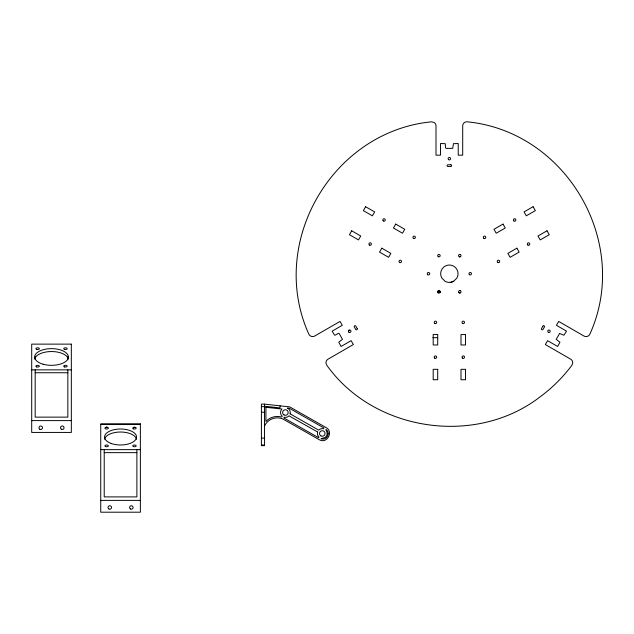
<?xml version="1.0" encoding="UTF-8"?>
<svg xmlns="http://www.w3.org/2000/svg" width="634" height="634" viewBox="0 0 634 634"><rect width="100%" height="100%" fill="white"/><g stroke="black" fill="none" stroke-linecap="round" stroke-linejoin="round"><path stroke-width="0.95" d="M280.149 405.839L279.919 407.916L264.536 406.22M107.154 427.3L106.306 427.284A1.736 0.88 -0.4 0 0 105.173 428.608A1.736 0.88 -0.4 0 0 108.026 428.663A1.736 0.88 -0.4 0 0 107.154 427.292L106.306 427.284A1.736 0.864 0 0 1 107.146 427.308M437.539 291.331L438.91 292.242L438.688 290.729M559.584 333.508L556.24 339.317L559.925 342.257L557.674 346.489L547.586 340.664L545.343 344.547L570.64 359.153A4.169 4.169 0 0 1 572.684 363.33L571.892 365.263A152.96 152.96 0 0 1 540.176 396.797C475.777 446.637 374.052 431.611 326.811 365.263L326.019 363.33A4.169 4.169 0 0 1 328.071 359.153L353.368 344.547L351.125 340.664L341.037 346.489L338.794 342.202L342.463 339.293L339.253 333.666L338.413 333.365L335.069 335.235L334.348 334.903L332.176 331.138L342.257 325.313L340.014 321.43L314.718 336.036A4.169 4.169 0 0 1 308.798 334.07C267.643 242.965 331.867 131.729 431.342 121.823L434.036 122.425A4.169 4.169 0 0 1 436.002 125.96L436.002 155.172L440.487 155.172L440.487 143.53L445.282 143.688L445.544 147.817L446.225 148.396L452.724 148.348L453.429 143.688L458.216 143.53L458.216 155.172L462.701 155.172L462.701 125.96A4.169 4.169 0 0 1 464.667 122.425L465.293 122.1A4.169 4.169 0 0 1 467.369 121.823C566.844 131.729 631.068 242.965 589.905 334.07A4.169 4.169 0 0 1 583.985 336.036L558.689 321.43L556.446 325.313L566.534 331.138L563.943 335.22L559.608 333.484M348.969 330.266L349.112 330.163A1.236 1.236 0 0 1 350.967 331.233A1.236 1.236 0 0 1 349.112 332.303L348.938 332.176M453.698 281.242L456.884 278.064A8.694 8.694 0 0 0 454.943 267.057L453.698 266.193A8.694 8.694 0 0 0 445.013 266.193L443.768 267.057A8.694 8.694 0 0 0 441.827 278.064L445.013 281.242A8.694 8.694 0 0 0 453.698 281.242L450.861 282.273M134.844 427.379L134.075 427.379L134.63 427.364A1.736 0.872 0 0 0 134.115 427.371M106.258 427.379L106.306 427.371A1.736 0.872 0 0 1 106.813 427.364L106.987 427.379M437.975 292.765L440.765 292.472M459.571 290.562L459.999 290.562M459.999 256.865L459.571 256.865M459.999 292.995L459.571 292.995M432.887 337.684L437.674 337.684M31.7 369.852L71.333 369.852M35.179 372.744L67.854 372.744M264.536 404.12L261.406 404.12L261.406 445.639L264.536 445.662L264.536 404.12L289.754 406.901L326.05 427.562C333.856 431.508 327.104 444.125 319.488 439.822L282.875 418.987A14.099 14.099 0 0 0 264.536 425.977M261.406 406.64L264.536 406.64M261.406 412.251L264.536 412.251M31.7 420.604L71.333 420.604M100.735 424.368L140.368 424.368M100.735 424.455L140.368 424.455M261.406 438.094L264.536 438.094M261.406 445.013L264.536 445.013M100.735 449.633L140.368 449.633M104.214 452.644L136.889 452.644M100.735 500.384L140.368 500.384M438.91 290.729L440.559 291.553M136.889 449.894L136.889 496.905L104.214 496.905L104.214 449.894M67.854 356.847L67.854 359.811M67.854 369.852L67.854 417.132L35.179 417.132L35.179 369.852M35.179 356.839L35.179 359.098M34.743 359.01A16.864 8.345 0 0 1 51.077 351.545A16.864 8.345 0 0 1 68.171 358.575M349.112 332.303A1.236 1.236 0 0 1 349.112 330.163M104.634 439.227A15.993 7.996 0 0 1 120.547 432.016A15.993 7.996 0 0 1 136.468 439.227M265.923 407.297L265.923 421.444A15.493 15.493 0 0 1 281.551 417.045L282.281 416.253A4.866 4.866 0 0 1 281.995 409.025L265.923 407.297M328.174 433.577C328.246 436.335 325.979 438.886 323.229 439.132C318.474 438.728 322.444 438.435 324.854 437.626C326.938 436.39 327.77 433.521 326.676 431.366C323.839 427.348 328.832 430.787 328.174 433.577M290.079 413.836L318.743 430.153A4.866 4.866 0 0 1 323.403 428.75L323.998 427.998L289.318 408.256L287.432 408.098A4.866 4.866 0 0 1 290.079 413.836M317.65 432.016L317.618 432.126A4.866 4.866 0 0 0 318.957 437.032L318.64 437.737L283.802 417.917L284.317 417.259A4.866 4.866 0 0 0 288.961 415.817L317.65 432.016M351.704 230.792L349.445 234.699L358.479 239.914L360.738 236.007L351.704 230.792M365.612 206.7L363.353 210.615L372.388 215.829L374.646 211.914L365.612 206.7M381.811 248.171L379.552 252.086L388.587 257.301L390.845 253.386L381.811 248.171M395.719 224.087L393.46 228.002L402.487 233.217L404.754 229.302L395.719 224.087M542.894 326.122L541.507 328.531A0.872 0.872 0 0 0 541.824 329.712A0.872 0.872 0 0 0 543.013 329.395L544.4 326.986A0.872 0.872 0 0 0 544.083 325.805A0.872 0.872 0 0 0 542.894 326.122M502.992 224.087L493.957 229.302L496.216 233.217L505.25 228.002L502.992 224.087M533.099 206.7L524.064 211.914L526.323 215.829L535.358 210.615L533.099 206.7M516.892 248.171L507.866 253.386L510.124 257.301L519.159 252.086L516.892 248.171M546.999 230.792L537.973 236.007L540.231 239.914L549.258 234.699L546.999 230.792M459.777 254.416L459.571 254.44A1.236 1.236 0 0 0 458.754 256.334A1.236 1.236 0 0 0 460.815 256.334A1.236 1.236 0 0 0 459.999 254.44L459.777 254.416M450.742 164.769L447.961 164.769A0.872 0.872 0 0 0 447.097 165.632A0.872 0.872 0 0 0 447.961 166.504L450.742 166.504A0.872 0.872 0 0 0 451.614 165.632A0.872 0.872 0 0 0 450.742 164.769M437.706 334.554L433.188 334.554L433.188 344.983L437.706 344.983L437.706 334.554M465.522 334.554L460.997 334.554L460.997 344.983L465.522 344.983L465.522 334.554M71.333 344.127L31.7 344.127L31.7 432.428L71.333 432.428L71.333 344.127M437.706 369.321L433.188 369.321L433.188 379.75L437.706 379.75L437.706 369.321M465.522 369.321L460.997 369.321L460.997 379.75L465.522 379.75L465.522 369.321M140.368 423.9L100.735 423.9L100.735 512.201L140.368 512.201L140.368 423.9M357.204 328.531L355.809 326.122A0.872 0.872 0 0 0 354.62 325.805A0.872 0.872 0 0 0 354.303 326.986L355.698 329.395A0.872 0.872 0 0 0 356.887 329.712A0.872 0.872 0 0 0 357.204 328.531M39.799 429.21A1.744 1.744 0 0 0 42.478 427.815A1.744 1.744 0 0 0 39.926 426.191A1.744 1.744 0 0 0 39.799 429.21M43.088 364.209A16.864 8.345 0 0 0 68.377 356.99A16.864 8.345 0 0 0 43.088 349.762A16.864 8.345 0 0 0 43.088 364.209M36.717 366.92A1.736 0.864 0 0 0 39.348 366.198A1.736 0.864 0 0 0 36.764 365.43A1.736 0.864 0 0 0 36.717 366.92M61.347 429.21A1.744 1.744 0 0 0 64.034 427.815A1.744 1.744 0 0 0 61.482 426.191A1.744 1.744 0 0 0 61.347 429.21M64.565 349.389A1.736 0.864 0 0 0 67.196 348.66A1.736 0.864 0 0 0 64.613 347.9A1.736 0.864 0 0 0 64.565 349.389M36.756 349.389A1.736 0.864 0 0 0 39.387 348.66A1.736 0.864 0 0 0 36.804 347.9A1.736 0.864 0 0 0 36.756 349.389M64.541 366.912A1.736 0.864 0 0 0 67.172 366.183A1.736 0.864 0 0 0 64.589 365.422A1.736 0.864 0 0 0 64.541 366.912M320.852 435.867A2.782 2.782 0 0 0 325.068 433.545A2.782 2.782 0 0 0 320.955 431.049A2.782 2.782 0 0 0 320.852 435.867M283.969 414.905A2.782 2.782 0 0 0 288.169 412.552A2.782 2.782 0 0 0 284.032 410.087A2.782 2.782 0 0 0 283.969 414.905M434.655 358.099A1.236 1.236 0 0 0 436.668 357.362A1.236 1.236 0 0 0 435.027 355.991A1.236 1.236 0 0 0 434.655 358.099M427.704 274.665A1.236 1.236 0 0 0 429.709 273.936A1.236 1.236 0 0 0 428.077 272.557A1.236 1.236 0 0 0 427.704 274.665M399.634 262.492A1.236 1.236 0 0 0 401.488 261.422A1.236 1.236 0 0 0 399.634 260.36A1.236 1.236 0 0 0 399.634 262.492M462.646 323.459A1.236 1.236 0 0 0 464.492 322.389A1.236 1.236 0 0 0 462.646 321.319A1.236 1.236 0 0 0 462.646 323.459M462.463 358.099A1.236 1.236 0 0 0 464.476 357.362A1.236 1.236 0 0 0 462.836 355.991A1.236 1.236 0 0 0 462.463 358.099M438.134 292.726A1.236 1.236 0 0 0 440.139 291.997A1.236 1.236 0 0 0 438.506 290.618A1.236 1.236 0 0 0 438.134 292.726M434.829 323.459A1.236 1.236 0 0 0 436.683 322.389A1.236 1.236 0 0 0 434.829 321.319A1.236 1.236 0 0 0 434.829 323.459M527.948 245.112A1.236 1.236 0 0 0 529.794 244.042A1.236 1.236 0 0 0 527.948 242.973A1.236 1.236 0 0 0 527.948 245.112M369.527 245.112A1.236 1.236 0 0 0 371.381 244.042A1.236 1.236 0 0 0 369.527 242.973A1.236 1.236 0 0 0 369.527 245.112M458.992 292.726A1.236 1.236 0 0 0 460.997 291.997A1.236 1.236 0 0 0 459.365 290.618A1.236 1.236 0 0 0 458.992 292.726M469.422 274.665A1.236 1.236 0 0 0 471.427 273.936A1.236 1.236 0 0 0 469.794 272.557A1.236 1.236 0 0 0 469.422 274.665M497.841 262.492A1.236 1.236 0 0 0 499.687 261.422A1.236 1.236 0 0 0 497.841 260.36A1.236 1.236 0 0 0 497.841 262.492M438.308 256.722A1.236 1.236 0 0 0 440.162 255.653A1.236 1.236 0 0 0 438.308 254.583A1.236 1.236 0 0 0 438.308 256.722M413.542 238.408A1.236 1.236 0 0 0 415.389 237.338A1.236 1.236 0 0 0 413.542 236.268A1.236 1.236 0 0 0 413.542 238.408M513.865 220.901A1.236 1.236 0 0 0 515.87 220.172A1.236 1.236 0 0 0 514.237 218.801A1.236 1.236 0 0 0 513.865 220.901M483.932 238.408A1.236 1.236 0 0 0 485.787 237.338A1.236 1.236 0 0 0 483.932 236.268A1.236 1.236 0 0 0 483.932 238.408M548.362 332.303A1.236 1.236 0 0 0 550.209 331.233A1.236 1.236 0 0 0 548.362 330.163A1.236 1.236 0 0 0 548.362 332.303M448.563 159.625A1.236 1.236 0 0 0 450.568 158.896A1.236 1.236 0 0 0 448.935 157.525A1.236 1.236 0 0 0 448.563 159.625M383.261 220.901A1.236 1.236 0 0 0 385.266 220.172A1.236 1.236 0 0 0 383.633 218.801A1.236 1.236 0 0 0 383.261 220.901M105.632 446.566A1.736 0.872 0 0 0 108.374 445.948A1.736 0.872 0 0 0 105.926 445.076A1.736 0.872 0 0 0 105.632 446.566M111.235 443.499A15.993 7.996 0 0 0 136.468 437.785A15.993 7.996 0 0 0 113.954 429.717A15.993 7.996 0 0 0 111.235 443.499M133.449 446.566A1.736 0.872 0 0 0 136.183 445.948A1.736 0.872 0 0 0 133.734 445.076A1.736 0.872 0 0 0 133.449 446.566M130.461 508.983A1.736 1.736 0 0 0 133.069 507.477A1.736 1.736 0 0 0 130.461 505.972A1.736 1.736 0 0 0 130.461 508.983M133.584 428.885A1.736 0.872 0 0 0 136.199 428.132A1.736 0.872 0 0 0 133.592 427.379A1.736 0.872 0 0 0 133.584 428.885M108.905 508.983A1.736 1.736 0 0 0 111.513 507.477A1.736 1.736 0 0 0 108.905 505.972A1.736 1.736 0 0 0 108.905 508.983"/></g></svg>
